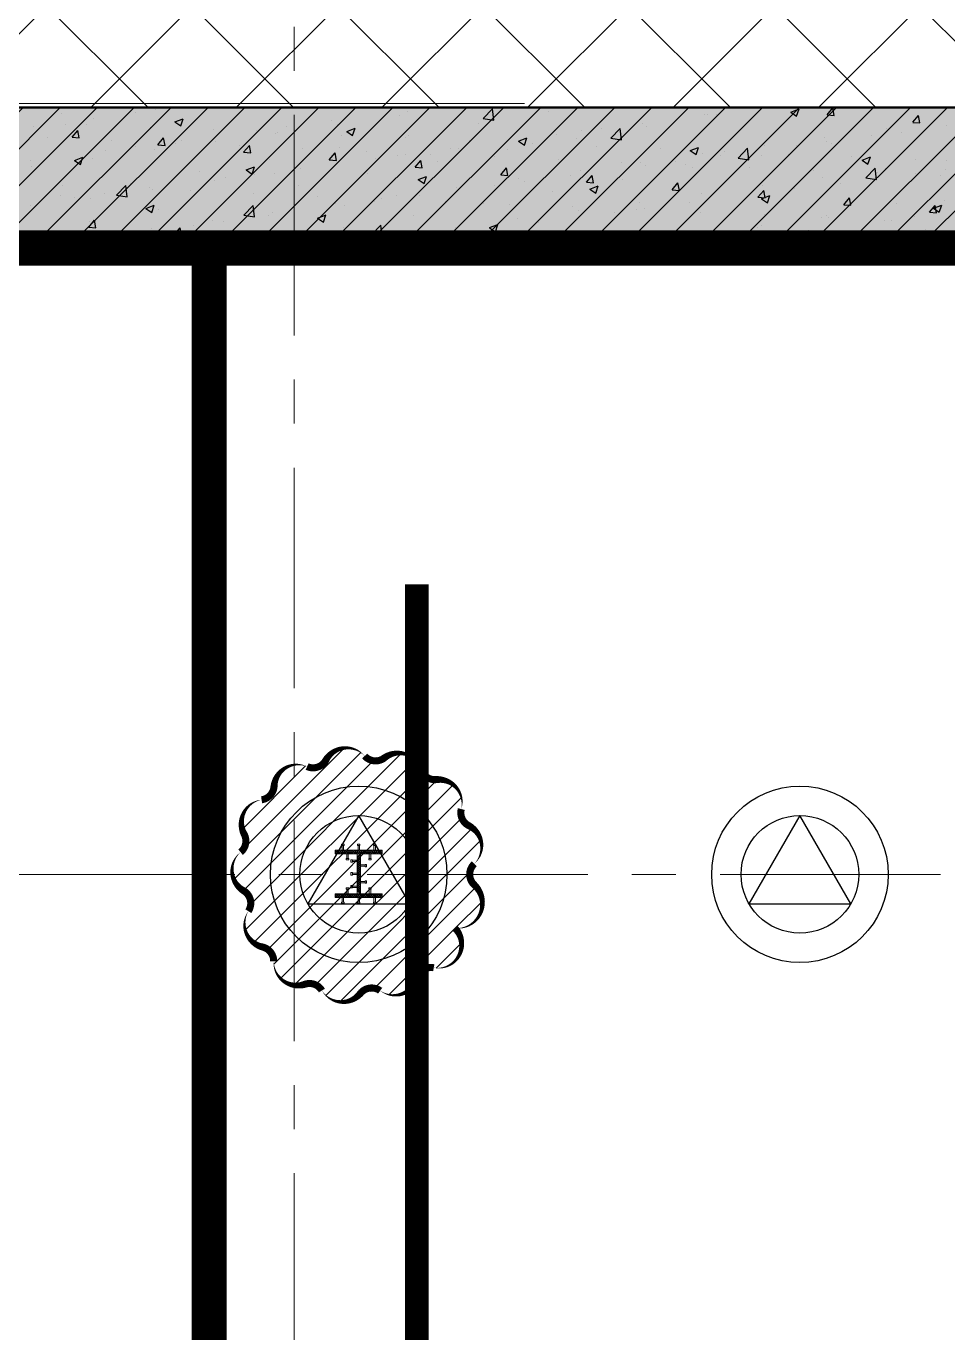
# Model space of a CAD drawing. Header units: millimetres. Extents: x -346728 to 1320345, y -537202 to -385966.
# Drawn here: x 431194 to 439029, y -420565 to -409454 of the extents above; entities that cross this region are included whole.
import ezdxf
from ezdxf.xclip import XClip

# ---------------------------------------------------------------- set-up
doc = ezdxf.new("R2010")
doc.units = ezdxf.units.MM
doc.header["$LTSCALE"] = 100
doc.header["$XCLIPFRAME"] = 2
for name, pattern in [('DASHED2', [0.375, 0.25, -0.125]), ('HIDDEN', [9.525, 6.35, -3.175]), ('X1326_GLB$0$CENTER', [2, 1.25, -0.25, 0.25, -0.25])]:
    doc.linetypes.add(name, pattern=pattern)
for name, color, linetype, lineweight in [('0 T TEXT', 7, 'Continuous', 13), ('A-giao thong', 8, 'Continuous', 15), ('KCMANH', 8, 'Continuous', 13), ('KINGPOST', 5, 'Continuous', 20), ('X1326_GLB$0$A-tim', 8, 'X1326_GLB$0$CENTER', 9)]:
    doc.layers.add(name, color=color, linetype=linetype, lineweight=lineweight)
for name, color, linetype in [('DM', 8, 'Continuous'), ('hach', 253, 'Continuous'), ('PL', 3, 'Continuous'), ('thep doc', 6, 'Continuous'), ('W2', 4, 'Continuous'), ('XR_1326_csPL$0$hach', 253, 'Continuous'), ('XR_1326_csPL$0$W2', 4, 'Continuous')]:
    doc.layers.add(name, color=color, linetype=linetype)
doc.styles.add('TOAN - FONT ARIAL', font='Arial_1.ttf', dxfattribs={"width": 0.8})
doc.dimstyles.new('KC1-5 3', dxfattribs={"dimscale": 400, "dimtxt": 2, "dimasz": 1, "dimexe": 1, "dimexo": 0, "dimgap": 0.5, "dimtad": 1, "dimdec": 0, "dimlfac": 0.041667, "dimzin": 0, "dimdsep": 46, "dimtxsty": 'TOAN - FONT ARIAL', "dimblk": 'ARCHTICK', "dimcen": 1, "dimdle": 1, "dimclrd": 7, "dimclre": 7, "dimclrt": 7, "dimadec": 0, "dimazin": 0, "dimtfac": 1, "dimtdec": 0, "dimtix": 1, "dimtmove": 2, "dimatfit": 3, "dimfxl": 750, "dimtvp": 0.833333, "dimtolj": 1, "dimtzin": 0, "dimarcsym": 0})
pattern_1 = [(45, (188543.33, 11377564.439), (-8.980256121, 8.980256121), []), (135, (188543.33, 11377564.439), (-8.980256121, -8.980256121), [])]

# ---------------------------------------------------------------- blocks, each defined once
blk = doc.blocks.new('LVL-KHUNGTEN')
blk.add_lwpolyline([(61072.9, 41092.8), (119123.5, 41092.8), (119123.5, 61.9), (61072.9, 61.9)], close=True)
blk = doc.blocks.new('_ArchTick')
at = {"color": 0, "linetype": 'ByBlock', "const_width": 0.15}
blk.add_lwpolyline([(-0.5, -0.5), (0.5, 0.5)], dxfattribs=at)
blk = doc.blocks.new('mb duong hh')
at = {"layer": '0 T TEXT', "color": 8, "linetype": 'DASHED2', "ltscale": 300}
blk.add_lwpolyline([(75940, 34596), (80501, 41668), (80491, 88861), (75484, 93868), (-20031, 93860), (-33610, 75885), (-26182, 55955), (-6300, 2612), (0, 0)], close=True, dxfattribs=at)
blk = doc.blocks.new('MB HANG RAO TAM')
h = blk.add_hatch()
h.set_pattern_fill('ANSI37', color=8, scale=7000, style=0)
h.set_pattern_definition([(45, (527887.4, 631399.9), (-618.7184, 618.7184), []), (135, (527887.4, 631399.9), (-618.7184, -618.7184), [])])
h.paths.add_polyline_path([(89794, 74797), (94796, 69797), (94804, 22611), (90246, 15544), (52523, -1634), (34324, -9922), (14325, -19029), (8025, -16417), (-19267, 56832), (-5688, 74797), (41806, 74797), (65797, 74797)], flags=16)
h.paths.add_polyline_path([(-17293, 40146), (-15160, 40938), (-12777, 34516), (-15127, 33730), (-10493, 20001), (4784, -19373), (12548, -21453), (91490, 14752), (95488, 20874), (95620, 46027), (95770, 74597), (91825, 78101), (52350, 76926), (14008, 75822), (-9259, 75871), (-23844, 71027), (-24251, 60760)])
at = {"layer": 'XR_1326_csPL$0$W2', "color": 7, "ltscale": 0.5, "elevation": 0}
blk.add_lwpolyline([(8025, -16417), (14325, -19029), (90246, 15544), (94804, 22611), (94796, 69797), (89794, 74797), (-5688, 74797), (-19267, 56832)], close=True, dxfattribs=at)
blk = doc.blocks.new('KP50')
at = {"ltscale": 0.1}
h = blk.add_hatch(color=6, dxfattribs=at)
h.dxf.hatch_style = 1
h.paths.add_polyline_path([(14, 171), (-14, 171), (-14, 142)])
h.paths.add_polyline_path([(-14, -142), (-14, -171), (14, -171)])
at = {"layer": 'KCMANH', "linetype": 'ByBlock'}
h = blk.add_hatch(dxfattribs=at)
h.set_pattern_fill('ANSI37', color=6, scale=4, style=0)
h.set_pattern_definition(pattern_1)
h.paths.add_polyline_path([(-200, 200), (-200, 171), (200, 171), (200, 200)])
h = blk.add_hatch(dxfattribs=at)
h.set_pattern_fill('ANSI37', color=6, scale=4, style=0)
h.set_pattern_definition([(45, (188728.93, 11377564.439), (-8.980256121, 8.980256121), []), (135, (188728.93, 11377564.439), (-8.980256121, -8.980256121), [])])
h.paths.add_polyline_path([(14, 171), (-14, 142), (-14, -142), (14, -171)])
h = blk.add_hatch(dxfattribs=at)
h.set_pattern_fill('ANSI37', color=6, scale=4, style=0)
h.set_pattern_definition(pattern_1)
h.paths.add_polyline_path([(-200, -171), (-200, -200), (200, -200), (200, -171)])
for p, q in [((-125, 253), (-146, 253)), ((-146, 240), (-146, 253)), ((-125, 240), (-146, 240)), ((-142, 200), (-142, 240)), ((-129, 200), (-129, 240)), ((-125, 240), (-125, 253)), ((-10, 253), (10, 253)), ((-10, 240), (-10, 253)), ((-10, 240), (10, 240)), ((-6, 200), (-6, 240)), ((6, 200), (6, 240)), ((10, 240), (10, 253)), ((125, 253), (146, 253)), ((125, 240), (125, 253)), ((125, 240), (146, 240)), ((129, 200), (129, 240)), ((142, 200), (142, 240)), ((146, 240), (146, 253)), ((-85, 131), (-106, 131)), ((-106, 131), (-106, 118)), ((-85, 118), (-106, 118)), ((-102, 171), (-102, 131)), ((-89, 171), (-89, 131)), ((-85, 131), (-85, 118)), ((-67, 100), (-67, 120)), ((-54, 120), (-67, 120)), ((-54, 100), (-54, 120)), ((-14, 116), (-54, 116)), ((85, 131), (106, 131)), ((85, 131), (85, 118)), ((85, 118), (106, 118)), ((89, 171), (89, 131)), ((102, 171), (102, 131)), ((106, 131), (106, 118)), ((-54, 100), (-67, 100)), ((-67, 10), (-67, -10)), ((-54, 10), (-67, 10)), ((-14, 104), (-54, 104)), ((-54, 10), (-54, -10)), ((-14, 6), (-54, 6)), ((14, 76), (54, 76)), ((14, 64), (54, 64)), ((54, 60), (54, 80)), ((54, 80), (67, 80)), ((54, 60), (67, 60)), ((67, 60), (67, 80)), ((-54, -10), (-67, -10)), ((-67, -100), (-67, -120)), ((-54, -100), (-67, -100)), ((-14, -6), (-54, -6)), ((-54, -100), (-54, -120)), ((-14, -104), (-54, -104)), ((14, -64), (54, -64)), ((14, -76), (54, -76)), ((54, -60), (54, -80)), ((54, -60), (67, -60)), ((54, -80), (67, -80)), ((67, -60), (67, -80)), ((-142, -200), (-142, -240)), ((-129, -200), (-129, -240)), ((-85, -118), (-106, -118)), ((-106, -131), (-106, -118)), ((-85, -131), (-106, -131)), ((-102, -171), (-102, -131)), ((-89, -171), (-89, -131)), ((-85, -131), (-85, -118)), ((-54, -120), (-67, -120)), ((-14, -116), (-54, -116)), ((-6, -200), (-6, -240)), ((6, -200), (6, -240)), ((85, -118), (106, -118)), ((85, -131), (85, -118)), ((85, -131), (106, -131)), ((89, -171), (89, -131)), ((102, -171), (102, -131)), ((106, -131), (106, -118)), ((129, -200), (129, -240)), ((142, -200), (142, -240)), ((-125, -240), (-146, -240)), ((-146, -240), (-146, -253)), ((-125, -253), (-146, -253)), ((-125, -240), (-125, -253)), ((-10, -240), (10, -240)), ((-10, -240), (-10, -253)), ((-10, -253), (10, -253)), ((10, -240), (10, -253)), ((125, -240), (146, -240)), ((125, -240), (125, -253)), ((125, -253), (146, -253)), ((146, -240), (146, -253))]:
    blk.add_line(p, q, dxfattribs=at)
at = {"layer": 'KINGPOST', "color": 6, "linetype": 'ByBlock'}
for p, q in [((-200, 200), (200, 200)), ((-200, 171), (-200, 200)), ((-200, 171), (200, 171)), ((-14, 171), (-14, -171)), ((-14, 142), (14, 171)), ((14, 171), (14, -171)), ((200, 171), (200, 200)), ((-200, -171), (200, -171)), ((-200, -171), (-200, -200)), ((-200, -200), (200, -200)), ((-14, -142), (14, -171)), ((200, -171), (200, -200))]:
    blk.add_line(p, q, dxfattribs=at)
blk.add_lwpolyline([(-14, 0), (14, 0)], dxfattribs=at)
blk = doc.blocks.new('B1 Kingpost Layout Plan1')
at = {"layer": 'KCMANH', "linetype": 'ByBlock'}
blk.add_blockref('KP50', (63425, -1896, 0), dxfattribs=at)

msp = doc.modelspace()

# ---------------------------------------------------------------- hatches: boundary and pattern name
at = {"ltscale": 0.1}
h = msp.add_hatch(color=3, dxfattribs=at)
h.dxf.hatch_style = 1
h.paths.add_polyline_path([(434035.6, -416495.4), (434006.8, -416495.4), (434006.8, -416524.2)])
h.paths.add_polyline_path([(434006.8, -416809), (434006.8, -416837.8), (434035.6, -416837.8)])
at = {"layer": 'A-giao thong', "transparency": 33554572}
h = msp.add_hatch(dxfattribs=at)
h.set_pattern_fill('ANSI31', color=256, scale=1000)
h.set_pattern_definition([(45, (395672.19, -513923.21), (-88.38835, 88.38835), [])])
edge = h.paths.add_edge_path()
edge.add_arc((434866.3, -416430.9), 200.1, 313.189, 423.189)
edge.add_arc((435012.1, -416142.4), 123.2, 165.32463, 243.189, ccw=False)
edge.add_arc((434699.1, -416060.4), 200.3, 345.32463, 455.32463)
edge.add_arc((434669.1, -415738.3), 123.2, 197.45235, 275.32463, ccw=False)
edge.add_arc((434360.6, -415835.3), 200.2, 17.45235, 127.45235)
edge.add_arc((434163.9, -415578.5), 123.2, 221.33742, 307.45235, ccw=False)
edge.add_arc((433918.8, -415794.1), 203.2, 41.33742, 151.33742)
edge.add_arc((433632.5, -415637.5), 123.2, 245.97207, 331.33742, ccw=False)
edge.add_arc((433500.8, -415933), 200.3, 65.97207, 175.97207)
edge.add_arc((433178.1, -415910.2), 123.2, 278.09941, 355.97207, ccw=False)
edge.add_arc((433223.7, -416230.5), 200.3, 98.09941, 208.09941)
edge.add_arc((432938.3, -416382.9), 123.2, -50.51419, 28.09941, ccw=False)
edge.add_arc((433144.2, -416632.8), 200.7, 129.48581, 239.48581)
edge.add_arc((432979.8, -416911.8), 123.2, -33.38585, 59.48581, ccw=False)
edge.add_arc((433249.8, -417089.7), 200.1, 146.61415, 256.61415)
edge.add_arc((433174.9, -417404.2), 123.2, -1.25134, 76.61415, ccw=False)
edge.add_arc((433498.4, -417411.3), 200.3, 178.74866, 288.74866)
edge.add_arc((433602.3, -417717.6), 123.2, 30.87684, 108.74866, ccw=False)
edge.add_arc((433879.9, -417551.6), 200.2, 210.87684, 320.87684)
edge.add_arc((434130.8, -417755.7), 123.2, 54.01227, 140.87684, ccw=False)
edge.add_arc((434322.6, -417491.7), 203.1, 234.01227, 344.01227)
edge.add_arc((434636.3, -417581.6), 123.2, 79.39644, 164.01227, ccw=False)
edge.add_arc((434695.8, -417263.6), 200.3, 259.39644, 404.1286)
edge.add_arc((434860.7, -416913.3), 212, 264.27964, 407.39823)
edge.add_arc((435087.5, -416666.6), 123.2, 133.189, 227.39823, ccw=False)
at = {"layer": 'hach'}
h = msp.add_hatch(dxfattribs=at)
h.set_pattern_fill('ANSI31', color=256, scale=70)
h.set_pattern_definition([(45, (342151.22, -508591.22), (-157.15448, 157.15448), [])])
h.paths.add_polyline_path([(362433.4, -410142.2), (348853.9, -428107.5), (376146.7, -501359), (382446.8, -503970.9), (458369.1, -469396.6), (462927.9, -462329.4), (462919.8, -415142.7), (457917.8, -410142.2)])
h.paths.add_polyline_path([(363030.6, -411342.2), (350208.3, -428305.7), (377088.8, -500450.6), (382424.3, -502662.6), (457551.5, -468450.4), (461727.8, -461976.1), (461719.7, -415639.4), (457420.9, -411342.2)], flags=16)
h = msp.add_hatch(dxfattribs=at)
h.set_pattern_fill('AR-CONC', color=256, scale=4)
h.set_pattern_definition([(50, (342151.2, -508591.2), (728.7387, -63.7563), [76.2, -838.2]), (355, (342151.2, -508591.2), (-140.9737, 764.2274), [60.96, -670.5623]), (100.45144, (342211.95, -508596.54), (587.765, 700.471), [64.76, -712.361]), (46.1842, (342151.2, -508388), (1084.316, -168.1693), [114.3, -1257.3]), (96.63556, (342241.6, -508402), (949.6165, 989.7045), [97.14, -1068.5424]), (351.18415, (342151.2, -508388), (949.6165, 989.7045), [91.44, -1005.839]), (21, (342252.8, -508438.8), (606.4576, -409.0608), [76.2, -838.2]), (326, (342252.8, -508438.8), (247.208, 736.752), [60.96, -670.56]), (71.45144, (342303.36, -508472.9), (853.6657, 327.691), [64.76, -712.3598]), (37.5, (342151.22, -508591.22), (12.3544, 338.22016), [0, -662.432, 0, -680.72, 0, -673.1]), (7.5, (342151.22, -508591.22), (267.27865, 400.7223), [0, -388.112, 0, -647.192, 0, -256.54]), (327.5, (341924.65, -508591.22), (542.3624, -22.91498), [0, -254, 0, -792.48, 0, -1051.56]), (317.5, (341823.05, -508591.2), (592.5167, 101.706), [0, -330.2, 0, -526.288, 0, -746.76])])
h.paths.add_polyline_path([(362433.4, -410142.2), (348853.9, -428107.5), (376146.7, -501359), (382446.8, -503970.9), (458369.1, -469396.6), (462927.9, -462329.4), (462919.8, -415142.7), (457917.8, -410142.2)])
h.paths.add_polyline_path([(363030.6, -411342.2), (350208.3, -428305.7), (377088.8, -500450.6), (382424.3, -502662.6), (457551.5, -468450.4), (461727.8, -461976.1), (461719.7, -415639.4), (457420.9, -411342.2)], flags=16)

# ---------------------------------------------------------------- linework, layer by layer
at = {"color": 5, "elevation": -2718.3}
msp.add_lwpolyline([(435003.2, -416576.8, 0, 60, 0.5205671), (434956.5, -416252.3, 60, 60, -0.3534527), (434892.9, -416111.2, 0, 60, 0.5205671), (434680.5, -415860.9, 60, 60, -0.3534915), (434551.6, -415775.2, 0, 60, 0.5205671), (434238.8, -415676.3, 60, 60, -0.3944899), (434071.4, -415659.9, 0, 60, 0.520567), (433740.5, -415696.6, 60, 60, -0.3907151), (433582.3, -415750, 0, 60, 0.520567), (433301, -415918.9, 60, 60, -0.3534934), (433195.5, -416032.2, 0, 60, 0.5205671), (433047, -416324.9, 60, 60, -0.3571345), (433016.7, -416478, 0, 60, 0.520567), (433042.4, -416805.7, 60, 60, -0.4289707), (433082.7, -416979.6, 0, 60, 0.520567), (433203.4, -417284.4, 60, 60, -0.3534582), (433298.1, -417406.9, 0, 60, 0.520567), (433562.8, -417601, 60, 60, -0.3534893), (433708.1, -417654.4, 0, 60, 0.5205671), (434035.3, -417678, 60, 60, -0.3982747), (434203.2, -417656, 0, 60, 0.520567), (434517.8, -417547.6, 60, 60, -0.3869502), (434658.9, -417460.5, 0, 60, 0.7314349), (434839.5, -417124.2, 0, 60, 0.7206829), (435004.1, -416757.2, 60, 60, -0.4358983)], format="xyseb", close=True, dxfattribs=at)
at = {"layer": 'PL', "elevation": -1404.9}
for points in [[(433588.1, -416916.6), (434454.2, -416916.6), (434021.2, -416166.6)], [(433588.1, -416916.6), (434454.2, -416916.6), (434021.2, -416166.6)], [(437338.1, -416916.6), (438204.2, -416916.6), (437771.2, -416166.6)], [(437338.1, -416916.6), (438204.2, -416916.6), (437771.2, -416166.6)]]:
    msp.add_lwpolyline(points, close=True, dxfattribs=at)
at = {"layer": 'PL'}
for centre, radius in [((434021.2, -416666.6, -1404.9), 750), ((434021.2, -416666.6, -1404.9), 750), ((437771.2, -416666.6, -1404.9), 750), ((437771.2, -416666.6, -1404.9), 750), ((434021.2, -416666.6, -1404.9), 500), ((434021.2, -416666.6, -1404.9), 500), ((437771.2, -416666.6, -1404.9), 500), ((437771.2, -416666.6, -1404.9), 500)]:
    msp.add_circle(centre, radius, dxfattribs=at)
at = {"layer": 'W2', "ltscale": 0.5, "elevation": -1404.9}
for points in [[(362433.4, -410142.2), (348853.9, -428107.5), (376146.7, -501359), (382446.8, -503970.9), (458369.1, -469396.6), (462927.9, -462329.4), (462919.6, -415142.1), (457917.8, -410142.2)], [(363030.6, -411342.2), (350208.3, -428305.7), (377088.8, -500450.6), (382424.3, -502662.6), (457551.5, -468450.4), (461727.8, -461976.1), (461719.7, -415639.4), (457420.9, -411342.2)]]:
    msp.add_lwpolyline(points, close=True, dxfattribs=at)
at = {"layer": 'X1326_GLB$0$A-tim', "ltscale": 15}
for p, q in [((433471.3, -398208.6, -1404.9), (433471.3, -512162.7, -1404.9)), ((341092.1, -416666.6, -1404.9), (475778.7, -416666.6, -1404.9))]:
    msp.add_line(p, q, dxfattribs=at)
at = {"layer": 'XR_1326_csPL$0$hach', "color": 250}
for p, q in [((430285.3, -411342.2, -1404.9), (431485.3, -410142.2, -1404.9)), ((430599.6, -411342.2, -1404.9), (431799.6, -410142.2, -1404.9)), ((430913.9, -411342.2, -1404.9), (432113.9, -410142.2, -1404.9)), ((431228.3, -411342.2, -1404.9), (432428.3, -410142.2, -1404.9)), ((431496.9, -410197, -1404.9), (431496.9, -410197, -1404.9)), ((431542.6, -411342.2, -1404.9), (432742.6, -410142.2, -1404.9)), ((431856.9, -411342.2, -1404.9), (433056.9, -410142.2, -1404.9)), ((432119.2, -410186.5, -1404.9), (432119.2, -410186.5, -1404.9)), ((432171.2, -411342.2, -1404.9), (433371.2, -410142.2, -1404.9)), ((432294.4, -410164.1, -1404.9), (432294.4, -410164.1, -1404.9)), ((432485.5, -411342.2, -1404.9), (433685.5, -410142.2, -1404.9)), ((432799.8, -411342.2, -1404.9), (433999.8, -410142.2, -1404.9)), ((433114.1, -411342.2, -1404.9), (434314.1, -410142.2, -1404.9)), ((433428.4, -411342.2, -1404.9), (434628.4, -410142.2, -1404.9)), ((433742.7, -411342.2, -1404.9), (434942.7, -410142.2, -1404.9)), ((434057, -411342.2, -1404.9), (435257, -410142.2, -1404.9)), ((434366.2, -410218, -1404.9), (434366.2, -410218, -1404.9)), ((434371.3, -411342.2, -1404.9), (435571.3, -410142.2, -1404.9)), ((434432.9, -410176, -1404.9), (434432.9, -410176, -1404.9)), ((434685.7, -411342.2, -1404.9), (435885.7, -410142.2, -1404.9)), ((434687.2, -410142.5, -1404.9), (434687.2, -410142.5, -1404.9)), ((434879.4, -410152.9, -1404.9), (434879.4, -410152.9, -1404.9)), ((435000, -411342.2, -1404.9), (436200, -410142.2, -1404.9)), ((435078.9, -410239.1, -1404.9), (435158.1, -410156.6, -1404.9)), ((435169.3, -410253.1, -1404.9), (435158.1, -410156.6, -1404.9)), ((435314.3, -411342.2, -1404.9), (436514.3, -410142.2, -1404.9)), ((435628.6, -411342.2, -1404.9), (436828.6, -410142.2, -1404.9)), ((435632.4, -410182.4, -1404.9), (435632.4, -410182.4, -1404.9)), ((435942.9, -411342.2, -1404.9), (437142.9, -410142.2, -1404.9)), ((436257.2, -411342.2, -1404.9), (437457.2, -410142.2, -1404.9)), ((436571.5, -411342.2, -1404.9), (437771.5, -410142.2, -1404.9)), ((436885.8, -411342.2, -1404.9), (438085.8, -410142.2, -1404.9)), ((436957.3, -410202.2, -1404.9), (436957.3, -410202.2, -1404.9)), ((436981.5, -410206, -1404.9), (436981.5, -410206, -1404.9)), ((437060.9, -410202.1, -1404.9), (437060.9, -410202.1, -1404.9)), ((437200.1, -411342.2, -1404.9), (438400.1, -410142.2, -1404.9)), ((437273.7, -410144.4, -1404.9), (437275.6, -410142.2, -1404.9)), ((437273.7, -410144.4, -1404.9), (437334.4, -410149.8, -1404.9)), ((437334.4, -410149.8, -1404.9), (437333, -410142.2, -1404.9)), ((437366.3, -410155.3, -1404.9), (437366.3, -410155.3, -1404.9)), ((437514.4, -411342.2, -1404.9), (438714.4, -410142.2, -1404.9)), ((437692.7, -410184.6, -1404.9), (437743.3, -410218.7, -1404.9)), ((437692.8, -410184.5, -1404.9), (437763.9, -410157.2, -1404.9)), ((437743.3, -410218.7, -1404.9), (437763.9, -410157.3, -1404.9)), ((437828.7, -411342.2, -1404.9), (439028.7, -410142.2, -1404.9)), ((438002.4, -410208.2, -1404.9), (438051.4, -410149.8, -1404.9)), ((438002.4, -410208.2, -1404.9), (438063.1, -410213.5, -1404.9)), ((438063.1, -410213.5, -1404.9), (438051.3, -410149.8, -1404.9)), ((438143.1, -411342.2, -1404.9), (439343.1, -410142.2, -1404.9)), ((438457.4, -411342.2, -1404.9), (439657.4, -410142.2, -1404.9)), ((438731.1, -410271.9, -1404.9), (438780.1, -410213.6, -1404.9)), ((438771.7, -411342.2, -1404.9), (439971.7, -410142.2, -1404.9)), ((438791.8, -410277.3, -1404.9), (438780.1, -410213.6, -1404.9)), ((431253.5, -410305.3, -1404.9), (431253.5, -410305.3, -1404.9)), ((431526.7, -410288.2, -1404.9), (431526.7, -410288.2, -1404.9)), ((431704.8, -410290.5, -1404.9), (431704.8, -410290.5, -1404.9)), ((431766.7, -410240.2, -1404.9), (431766.7, -410240.2, -1404.9)), ((432247.2, -410313.4, -1404.9), (432247.2, -410313.4, -1404.9)), ((432458.7, -410268.1, -1404.9), (432529.9, -410240.8, -1404.9)), ((432458.7, -410268.2, -1404.9), (432509.2, -410302.3, -1404.9)), ((432509.2, -410302.3, -1404.9), (432529.8, -410240.9, -1404.9)), ((433406.4, -410311.1, -1404.9), (433406.4, -410311.1, -1404.9)), ((433791.2, -410260.5, -1404.9), (433791.2, -410260.5, -1404.9)), ((433844.6, -410289.5, -1404.9), (433844.6, -410289.5, -1404.9)), ((433918.9, -410349.4, -1404.9), (433990, -410322.1, -1404.9)), ((433969.3, -410383.6, -1404.9), (433989.9, -410322.2, -1404.9)), ((435039.9, -410284.1, -1404.9), (435039.9, -410284.1, -1404.9)), ((435078.9, -410239.1, -1404.9), (435169.3, -410253.1, -1404.9)), ((436085.5, -410324, -1404.9), (436085.5, -410324, -1404.9)), ((436163.3, -410407.3, -1404.9), (436242.4, -410324.8, -1404.9)), ((436253.6, -410421.3, -1404.9), (436242.4, -410324.8, -1404.9)), ((436429.6, -410278.4, -1404.9), (436429.6, -410278.4, -1404.9)), ((436468.3, -410303.8, -1404.9), (436468.3, -410303.8, -1404.9)), ((436727.2, -410239.5, -1404.9), (436727.2, -410239.5, -1404.9)), ((438507.5, -410327.7, -1404.9), (438507.5, -410327.7, -1404.9)), ((438731.1, -410272, -1404.9), (438791.9, -410277.3, -1404.9)), ((439021.5, -410303, -1404.9), (439021.5, -410303, -1404.9)), ((431376.7, -410404, -1404.9), (431376.7, -410404, -1404.9)), ((431584.7, -410398.6, -1404.9), (431633.7, -410340.2, -1404.9)), ((431584.7, -410398.6, -1404.9), (431645.5, -410403.9, -1404.9)), ((431645.4, -410403.9, -1404.9), (431633.7, -410340.2, -1404.9)), ((431919.1, -410426.9, -1404.9), (431919.1, -410426.9, -1404.9)), ((432313.5, -410462.4, -1404.9), (432362.5, -410404, -1404.9)), ((432374.2, -410467.7, -1404.9), (432362.4, -410404, -1404.9)), ((432510.4, -410429.1, -1404.9), (432510.4, -410429.1, -1404.9)), ((432789.6, -410336.3, -1404.9), (432789.6, -410336.3, -1404.9)), ((432803.7, -410430.7, -1404.9), (432803.7, -410430.7, -1404.9)), ((433152.1, -410344.6, -1404.9), (433152.1, -410344.6, -1404.9)), ((433316.9, -410365.7, -1404.9), (433316.9, -410365.7, -1404.9)), ((433331.9, -410359.2, -1404.9), (433331.9, -410359.2, -1404.9)), ((433874.3, -410382.1, -1404.9), (433874.3, -410382.1, -1404.9)), ((433918.8, -410349.5, -1404.9), (433969.3, -410383.6, -1404.9)), ((434416.6, -410405, -1404.9), (434416.6, -410405, -1404.9)), ((434447.3, -410385.9, -1404.9), (434447.3, -410385.9, -1404.9)), ((434959, -410428, -1404.9), (434959, -410428, -1404.9)), ((435378.9, -410430.9, -1404.9), (435429.5, -410465, -1404.9)), ((435379, -410430.8, -1404.9), (435450.1, -410403.5, -1404.9)), ((435394.7, -410415, -1404.9), (435394.7, -410415, -1404.9)), ((435429.5, -410465, -1404.9), (435450.1, -410403.6, -1404.9)), ((435446.4, -410408.1, -1404.9), (435446.4, -410408.1, -1404.9)), ((435700.7, -410374.6, -1404.9), (435700.7, -410374.6, -1404.9)), ((435875.8, -410405.5, -1404.9), (435875.8, -410405.5, -1404.9)), ((435916.4, -410343.5, -1404.9), (435916.4, -410343.5, -1404.9)), ((436163.3, -410407.3, -1404.9), (436253.6, -410421.3, -1404.9)), ((437979.8, -410403.9, -1404.9), (437979.8, -410403.9, -1404.9)), ((437995, -410438.1, -1404.9), (437995, -410438.1, -1404.9)), ((438379.8, -410387.4, -1404.9), (438379.8, -410387.4, -1404.9)), ((438633.9, -410354.3, -1404.9), (438633.9, -410354.3, -1404.9)), ((431871.3, -410513.2, -1404.9), (431871.3, -410513.2, -1404.9)), ((432125.6, -410479.8, -1404.9), (432125.6, -410479.8, -1404.9)), ((432282, -410502.3, -1404.9), (432282, -410502.3, -1404.9)), ((432313.5, -410462.4, -1404.9), (432374.2, -410467.7, -1404.9)), ((432461.4, -410449.9, -1404.9), (432461.4, -410449.9, -1404.9)), ((433003.8, -410472.8, -1404.9), (433003.8, -410472.8, -1404.9)), ((433042.2, -410526.1, -1404.9), (433091.2, -410467.8, -1404.9)), ((433042.2, -410526.1, -1404.9), (433102.9, -410531.4, -1404.9)), ((433102.9, -410531.4, -1404.9), (433091.2, -410467.8, -1404.9)), ((433546.1, -410495.7, -1404.9), (433546.1, -410495.7, -1404.9)), ((433770.9, -410589.9, -1404.9), (433819.9, -410531.5, -1404.9)), ((433831.7, -410595.2, -1404.9), (433819.9, -410531.5, -1404.9)), ((433854.8, -410487.6, -1404.9), (433854.8, -410487.6, -1404.9)), ((434088.5, -410518.6, -1404.9), (434088.5, -410518.6, -1404.9)), ((434353.9, -410556.2, -1404.9), (434353.9, -410556.2, -1404.9)), ((434419.9, -410543.2, -1404.9), (434419.9, -410543.2, -1404.9)), ((434630.9, -410541.5, -1404.9), (434630.9, -410541.5, -1404.9)), ((434804.7, -410492.6, -1404.9), (434804.7, -410492.6, -1404.9)), ((434867, -410491.2, -1404.9), (434867, -410491.2, -1404.9)), ((435283.3, -410507.2, -1404.9), (435283.3, -410507.2, -1404.9)), ((435501.4, -410450.9, -1404.9), (435501.4, -410450.9, -1404.9)), ((436043.7, -410473.8, -1404.9), (436043.7, -410473.8, -1404.9)), ((436586.1, -410496.7, -1404.9), (436586.1, -410496.7, -1404.9)), ((436839.1, -410512.2, -1404.9), (436910.2, -410484.9, -1404.9)), ((436839.1, -410512.3, -1404.9), (436889.6, -410546.4, -1404.9)), ((436889.6, -410546.4, -1404.9), (436910.2, -410485, -1404.9)), ((436944.9, -410540.5, -1404.9), (436944.9, -410540.5, -1404.9)), ((437099, -410556.1, -1404.9), (437099, -410556.1, -1404.9)), ((437128.5, -410519.6, -1404.9), (437128.5, -410519.6, -1404.9)), ((437247.6, -410575.4, -1404.9), (437326.7, -410493, -1404.9)), ((437337.9, -410589.5, -1404.9), (437326.7, -410493, -1404.9)), ((437466.6, -410468.9, -1404.9), (437466.6, -410468.9, -1404.9)), ((437670.8, -410542.5, -1404.9), (437670.8, -410542.5, -1404.9)), ((437740.7, -410471.6, -1404.9), (437740.7, -410471.6, -1404.9)), ((438041.4, -410456, -1404.9), (438041.4, -410456, -1404.9)), ((431229.6, -410597.7, -1404.9), (431229.6, -410597.7, -1404.9)), ((431241.1, -410643.5, -1404.9), (431241.1, -410643.5, -1404.9)), ((431605, -410595.9, -1404.9), (431655.6, -410630, -1404.9)), ((431605.1, -410595.8, -1404.9), (431676.2, -410568.5, -1404.9)), ((431655.6, -410630, -1404.9), (431676.2, -410568.6, -1404.9)), ((431754.3, -410578.5, -1404.9), (431754.3, -410578.5, -1404.9)), ((433065.2, -410677.1, -1404.9), (433136.3, -410649.8, -1404.9)), ((433115.7, -410711.3, -1404.9), (433136.3, -410649.9, -1404.9)), ((433262.3, -410589.3, -1404.9), (433262.3, -410589.3, -1404.9)), ((433523.9, -410661.2, -1404.9), (433523.9, -410661.2, -1404.9)), ((433770.9, -410589.9, -1404.9), (433831.7, -410595.2, -1404.9)), ((433832.2, -410627.7, -1404.9), (433832.2, -410627.7, -1404.9)), ((434165.6, -410576.7, -1404.9), (434165.6, -410576.7, -1404.9)), ((434499.7, -410653.6, -1404.9), (434548.7, -410595.3, -1404.9)), ((434499.7, -410653.6, -1404.9), (434560.4, -410659, -1404.9)), ((434560.4, -410659, -1404.9), (434548.6, -410595.3, -1404.9)), ((434690.8, -410608.9, -1404.9), (434690.8, -410608.9, -1404.9)), ((435173.2, -410564.4, -1404.9), (435173.2, -410564.4, -1404.9)), ((435228.4, -410717.4, -1404.9), (435277.4, -410659, -1404.9)), ((435289.1, -410722.7, -1404.9), (435277.4, -410659, -1404.9)), ((435715.6, -410587.3, -1404.9), (435715.6, -410587.3, -1404.9)), ((436257.9, -410610.3, -1404.9), (436257.9, -410610.3, -1404.9)), ((436417.2, -410616.6, -1404.9), (436417.2, -410616.6, -1404.9)), ((436459.9, -410640.2, -1404.9), (436459.9, -410640.2, -1404.9)), ((436714.2, -410606.7, -1404.9), (436714.2, -410606.7, -1404.9)), ((436800.3, -410633.2, -1404.9), (436800.3, -410633.2, -1404.9)), ((436856.4, -410659.4, -1404.9), (436856.4, -410659.4, -1404.9)), ((437247.6, -410575.4, -1404.9), (437337.9, -410589.5, -1404.9)), ((437342.7, -410656.1, -1404.9), (437342.7, -410656.1, -1404.9)), ((437448.9, -410557.7, -1404.9), (437448.9, -410557.7, -1404.9)), ((438213.2, -410565.4, -1404.9), (438213.2, -410565.4, -1404.9)), ((438299.2, -410593.5, -1404.9), (438370.4, -410566.2, -1404.9)), ((438299.2, -410593.7, -1404.9), (438349.7, -410627.7, -1404.9)), ((438331.9, -410743.6, -1404.9), (438411, -410661.1, -1404.9)), ((438349.7, -410627.7, -1404.9), (438370.3, -410566.3, -1404.9)), ((438422.2, -410757.6, -1404.9), (438411, -410661.1, -1404.9)), ((438495.1, -410665.9, -1404.9), (438495.1, -410665.9, -1404.9)), ((438755.5, -410588.4, -1404.9), (438755.5, -410588.4, -1404.9)), ((439016.8, -410594.4, -1404.9), (439016.8, -410594.4, -1404.9)), ((432669.8, -410691, -1404.9), (432669.8, -410691, -1404.9)), ((432791.3, -410769, -1404.9), (432791.3, -410769, -1404.9)), ((432884.8, -410745.3, -1404.9), (432884.8, -410745.3, -1404.9)), ((433065.1, -410677.2, -1404.9), (433115.7, -410711.3, -1404.9)), ((433139.1, -410711.9, -1404.9), (433139.1, -410711.9, -1404.9)), ((433304.5, -410703.9, -1404.9), (433304.5, -410703.9, -1404.9)), ((434098.3, -410710.6, -1404.9), (434098.3, -410710.6, -1404.9)), ((434525.3, -410758.5, -1404.9), (434596.4, -410731.2, -1404.9)), ((434525.3, -410758.6, -1404.9), (434575.8, -410792.7, -1404.9)), ((434575.8, -410792.7, -1404.9), (434596.4, -410731.3, -1404.9)), ((435228.4, -410717.4, -1404.9), (435289.2, -410722.7, -1404.9)), ((435382.4, -410753.2, -1404.9), (435382.4, -410753.2, -1404.9)), ((435433.4, -410775.3, -1404.9), (435433.4, -410775.3, -1404.9)), ((435818.2, -410724.7, -1404.9), (435818.2, -410724.7, -1404.9)), ((435904, -410681.7, -1404.9), (435904, -410681.7, -1404.9)), ((435957.2, -410781.2, -1404.9), (436006.1, -410722.8, -1404.9)), ((436017.9, -410786.5, -1404.9), (436006.1, -410722.8, -1404.9)), ((436263.8, -410761.1, -1404.9), (436263.8, -410761.1, -1404.9)), ((437885, -410679, -1404.9), (437885, -410679, -1404.9)), ((437967.4, -410742.1, -1404.9), (437967.4, -410742.1, -1404.9)), ((438331.9, -410743.6, -1404.9), (438422.2, -410757.6, -1404.9)), ((438427.4, -410701.9, -1404.9), (438427.4, -410701.9, -1404.9)), ((438754.2, -410703.7, -1404.9), (438754.2, -410703.7, -1404.9)), ((438969.8, -410724.8, -1404.9), (438969.8, -410724.8, -1404.9)), ((439008.5, -410670.2, -1404.9), (439008.5, -410670.2, -1404.9)), ((431502.7, -410806.9, -1404.9), (431502.7, -410806.9, -1404.9)), ((431858.3, -410880.5, -1404.9), (431858.3, -410880.5, -1404.9)), ((431960.7, -410892.5, -1404.9), (432039.8, -410810, -1404.9)), ((432051.1, -410906.5, -1404.9), (432039.8, -410810, -1404.9)), ((432045.1, -410829.8, -1404.9), (432045.1, -410829.8, -1404.9)), ((432077.3, -410792.7, -1404.9), (432077.3, -410792.7, -1404.9)), ((432243.1, -410829.8, -1404.9), (432243.1, -410829.8, -1404.9)), ((432269.7, -410840.5, -1404.9), (432269.7, -410840.5, -1404.9)), ((432587.4, -410852.7, -1404.9), (432587.4, -410852.7, -1404.9)), ((433129.8, -410875.7, -1404.9), (433129.8, -410875.7, -1404.9)), ((433505.8, -410812.3, -1404.9), (433505.8, -410812.3, -1404.9)), ((434854.7, -410829.4, -1404.9), (434854.7, -410829.4, -1404.9)), ((435179.1, -410808.8, -1404.9), (435179.1, -410808.8, -1404.9)), ((435671.3, -410862.8, -1404.9), (435671.3, -410862.8, -1404.9)), ((435957.2, -410781.2, -1404.9), (436017.9, -410786.5, -1404.9)), ((435985.4, -410839.9, -1404.9), (436056.6, -410812.6, -1404.9)), ((435985.4, -410840, -1404.9), (436035.9, -410874.1, -1404.9)), ((436035.9, -410874.1, -1404.9), (436056.5, -410812.7, -1404.9)), ((436685.9, -410844.9, -1404.9), (436734.9, -410786.5, -1404.9)), ((436685.9, -410844.9, -1404.9), (436746.6, -410850.2, -1404.9)), ((436746.6, -410850.2, -1404.9), (436734.8, -410786.5, -1404.9)), ((436932.6, -410878.7, -1404.9), (436932.6, -410878.7, -1404.9)), ((437414.6, -410908.7, -1404.9), (437463.6, -410850.3, -1404.9)), ((437454.2, -410807.1, -1404.9), (437454.2, -410807.1, -1404.9)), ((437475.3, -410914, -1404.9), (437463.6, -410850.3, -1404.9)), ((437473.4, -410872.3, -1404.9), (437473.4, -410872.3, -1404.9)), ((437727.7, -410838.8, -1404.9), (437727.7, -410838.8, -1404.9)), ((438112.5, -410788.2, -1404.9), (438112.5, -410788.2, -1404.9)), ((431228.8, -410981.7, -1404.9), (431228.8, -410981.7, -1404.9)), ((431484.8, -410894.4, -1404.9), (431484.8, -410894.4, -1404.9)), ((431604, -410914, -1404.9), (431604, -410914, -1404.9)), ((431742, -410916.7, -1404.9), (431742, -410916.7, -1404.9)), ((431960.7, -410892.5, -1404.9), (432051.1, -410906.5, -1404.9)), ((432211.5, -411004.8, -1404.9), (432282.7, -410977.5, -1404.9)), ((432262, -411039, -1404.9), (432282.6, -410977.6, -1404.9)), ((432913.2, -410914.1, -1404.9), (432913.2, -410914.1, -1404.9)), ((433045, -411060.6, -1404.9), (433124.1, -410978.2, -1404.9)), ((433135.4, -411074.7, -1404.9), (433124.1, -410978.2, -1404.9)), ((433672.1, -410898.6, -1404.9), (433672.1, -410898.6, -1404.9)), ((433819.8, -410966, -1404.9), (433819.8, -410966, -1404.9)), ((433898.3, -410977.4, -1404.9), (433898.3, -410977.4, -1404.9)), ((434152.6, -410944, -1404.9), (434152.6, -410944, -1404.9)), ((434214.5, -410921.5, -1404.9), (434214.5, -410921.5, -1404.9)), ((434341.5, -410894.4, -1404.9), (434341.5, -410894.4, -1404.9)), ((434537.4, -410893.3, -1404.9), (434537.4, -410893.3, -1404.9)), ((434756.9, -410944.4, -1404.9), (434756.9, -410944.4, -1404.9)), ((435078.8, -410964.5, -1404.9), (435078.8, -410964.5, -1404.9)), ((435299.2, -410967.3, -1404.9), (435299.2, -410967.3, -1404.9)), ((435841.6, -410990.2, -1404.9), (435841.6, -410990.2, -1404.9)), ((436404.9, -410954.9, -1404.9), (436404.9, -410954.9, -1404.9)), ((436831.7, -410956.8, -1404.9), (436831.7, -410956.8, -1404.9)), ((437414.6, -410908.7, -1404.9), (437475.4, -410914, -1404.9)), ((437445.5, -410921.3, -1404.9), (437496, -410955.4, -1404.9)), ((437445.6, -410921.2, -1404.9), (437516.7, -410893.9, -1404.9)), ((437496.1, -410955.4, -1404.9), (437516.7, -410894, -1404.9)), ((438143.4, -410972.4, -1404.9), (438192.4, -410914, -1404.9)), ((438143.4, -410972.4, -1404.9), (438204.1, -410977.7, -1404.9)), ((438204.1, -410977.7, -1404.9), (438192.3, -410914.1, -1404.9)), ((438592, -410960.5, -1404.9), (438592, -410960.5, -1404.9)), ((438872.1, -411036.2, -1404.9), (438921.1, -410977.8, -1404.9)), ((438905.7, -411002.6, -1404.9), (438976.8, -410975.3, -1404.9)), ((438932.8, -411041.5, -1404.9), (438921.1, -410977.8, -1404.9)), ((438956.2, -411036.8, -1404.9), (438976.8, -410975.4, -1404.9)), ((439004.4, -410932.6, -1404.9), (439004.4, -410932.6, -1404.9)), ((431725.7, -411162.8, -1404.9), (431774.7, -411104.5, -1404.9)), ((431786.4, -411168.2, -1404.9), (431774.7, -411104.5, -1404.9)), ((432211.5, -411004.9, -1404.9), (432262, -411039, -1404.9)), ((432320.7, -411015.8, -1404.9), (432320.7, -411015.8, -1404.9)), ((432779, -411107.2, -1404.9), (432779, -411107.2, -1404.9)), ((432871.9, -411112.6, -1404.9), (432871.9, -411112.6, -1404.9)), ((433045, -411060.6, -1404.9), (433135.4, -411074.7, -1404.9)), ((433256.6, -411061.9, -1404.9), (433256.6, -411061.9, -1404.9)), ((433292.1, -411042.1, -1404.9), (433292.1, -411042.1, -1404.9)), ((433671.6, -411086.2, -1404.9), (433742.8, -411058.9, -1404.9)), ((433671.6, -411086.3, -1404.9), (433722.1, -411120.4, -1404.9)), ((433722.1, -411120.4, -1404.9), (433742.7, -411059, -1404.9)), ((434486.3, -411066.2, -1404.9), (434486.3, -411066.2, -1404.9)), ((435370, -411091.4, -1404.9), (435370, -411091.4, -1404.9)), ((435891.7, -411019.9, -1404.9), (435891.7, -411019.9, -1404.9)), ((436192.6, -411040.9, -1404.9), (436192.6, -411040.9, -1404.9)), ((436384, -411013.1, -1404.9), (436384, -411013.1, -1404.9)), ((436446.9, -411007.4, -1404.9), (436446.9, -411007.4, -1404.9)), ((436926.3, -411036.1, -1404.9), (436926.3, -411036.1, -1404.9)), ((437468.7, -411059, -1404.9), (437468.7, -411059, -1404.9)), ((437955.1, -411080.3, -1404.9), (437955.1, -411080.3, -1404.9)), ((437999.5, -411062.2, -1404.9), (437999.5, -411062.2, -1404.9)), ((438011, -411081.9, -1404.9), (438011, -411081.9, -1404.9)), ((438482.7, -411004.1, -1404.9), (438482.7, -411004.1, -1404.9)), ((438486.9, -411104.4, -1404.9), (438486.9, -411104.4, -1404.9)), ((438553.4, -411104.8, -1404.9), (438553.4, -411104.8, -1404.9)), ((438741.3, -411070.9, -1404.9), (438741.3, -411070.9, -1404.9)), ((438872.1, -411036.2, -1404.9), (438932.8, -411041.5, -1404.9)), ((438905.6, -411002.7, -1404.9), (438956.2, -411036.8, -1404.9)), ((431725.7, -411162.8, -1404.9), (431786.4, -411168.2, -1404.9)), ((431728.2, -411117.5, -1404.9), (431728.2, -411117.5, -1404.9)), ((432257.3, -411178.7, -1404.9), (432257.3, -411178.7, -1404.9)), ((432454.4, -411226.6, -1404.9), (432503.4, -411168.2, -1404.9)), ((432515.1, -411231.9, -1404.9), (432503.4, -411168.2, -1404.9)), ((432617.5, -411146.1, -1404.9), (432617.5, -411146.1, -1404.9)), ((433893.8, -411167.9, -1404.9), (433893.8, -411167.9, -1404.9)), ((434129.3, -411228.8, -1404.9), (434208.5, -411146.3, -1404.9)), ((434219.7, -411242.8, -1404.9), (434208.5, -411146.3, -1404.9)), ((434842.3, -411167.6, -1404.9), (434842.3, -411167.6, -1404.9)), ((434911.8, -411209.5, -1404.9), (434911.8, -411209.5, -1404.9)), ((435131.7, -411167.7, -1404.9), (435182.3, -411201.8, -1404.9)), ((435131.8, -411167.6, -1404.9), (435202.9, -411140.3, -1404.9)), ((435166.2, -411176.1, -1404.9), (435166.2, -411176.1, -1404.9)), ((435182.3, -411201.8, -1404.9), (435202.9, -411140.4, -1404.9)), ((435550.9, -411125.4, -1404.9), (435550.9, -411125.4, -1404.9)), ((436591.9, -411248.9, -1404.9), (436663, -411221.6, -1404.9)), ((436642.4, -411283.1, -1404.9), (436663, -411221.7, -1404.9)), ((436920.2, -411216.9, -1404.9), (436920.2, -411216.9, -1404.9)), ((437406.9, -411163.9, -1404.9), (437406.9, -411163.9, -1404.9)), ((437441.9, -411145.4, -1404.9), (437441.9, -411145.4, -1404.9)), ((437845.3, -411188.9, -1404.9), (437845.3, -411188.9, -1404.9)), ((438835.4, -411183.5, -1404.9), (438835.4, -411183.5, -1404.9)), ((431216.4, -411319.9, -1404.9), (431216.4, -411319.9, -1404.9)), ((431304.8, -411326.1, -1404.9), (431304.8, -411326.1, -1404.9)), ((431336.7, -411314.7, -1404.9), (431336.7, -411314.7, -1404.9)), ((431357.8, -411332.6, -1404.9), (431371.9, -411342.2, -1404.9)), ((431357.9, -411332.5, -1404.9), (431429, -411305.2, -1404.9)), ((431416.6, -411342.2, -1404.9), (431429, -411305.3, -1404.9)), ((431591.1, -411281.2, -1404.9), (431591.1, -411281.2, -1404.9)), ((431729.6, -411254.9, -1404.9), (431729.6, -411254.9, -1404.9)), ((431975.9, -411230.5, -1404.9), (431975.9, -411230.5, -1404.9)), ((432454.4, -411226.6, -1404.9), (432515.2, -411231.9, -1404.9)), ((433183.2, -411290.4, -1404.9), (433232.2, -411232, -1404.9)), ((433183.2, -411290.4, -1404.9), (433243.9, -411295.7, -1404.9)), ((433243.9, -411295.7, -1404.9), (433232.1, -411232, -1404.9)), ((433301.3, -411269.6, -1404.9), (433301.3, -411269.6, -1404.9)), ((433807.5, -411304.2, -1404.9), (433807.5, -411304.2, -1404.9)), ((433922, -411342.2, -1404.9), (433960.9, -411295.7, -1404.9)), ((433969.4, -411342.2, -1404.9), (433960.9, -411295.7, -1404.9)), ((434129.3, -411228.8, -1404.9), (434219.7, -411242.8, -1404.9)), ((434270.2, -411294, -1404.9), (434270.2, -411294, -1404.9)), ((434329.1, -411232.7, -1404.9), (434329.1, -411232.7, -1404.9)), ((435266.2, -411342.2, -1404.9), (435292.8, -411314.5, -1404.9)), ((435296, -411342.2, -1404.9), (435292.8, -411314.5, -1404.9)), ((436392.5, -411293.1, -1404.9), (436392.5, -411293.1, -1404.9)), ((436591.8, -411249, -1404.9), (436642.4, -411283.1, -1404.9)), ((436814.4, -411265.6, -1404.9), (436814.4, -411265.6, -1404.9)), ((437206.1, -411273, -1404.9), (437206.1, -411273, -1404.9)), ((437460.5, -411239.5, -1404.9), (437460.5, -411239.5, -1404.9)), ((438052, -411330.3, -1404.9), (438123.2, -411303, -1404.9)), ((438052, -411330.4, -1404.9), (438069.4, -411342.2, -1404.9)), ((438110, -411342.2, -1404.9), (438123.1, -411303.1, -1404.9)), ((438242.9, -411285.3, -1404.9), (438242.9, -411285.3, -1404.9)), ((438992, -411270.8, -1404.9), (438992, -411270.8, -1404.9))]:
    msp.add_line(p, q, dxfattribs=at)
at = {"layer": 'XR_1326_csPL$0$W2', "color": 7, "ltscale": 0.5}
for p, q in [((457917.8, -410142.2, -1404.9), (362433.4, -410142.2, -1404.9)), ((457420.9, -411342.2, -1404.9), (363030.6, -411342.2, -1404.9))]:
    msp.add_line(p, q, dxfattribs=at)

# ---------------------------------------------------------------- block references
at = {"extrusion": (0.00597, -2.28885e-18, 0.999982), "xscale": 3.385207865094198, "yscale": 3.385207865094198, "zscale": 3.385207865094198}
msp.add_blockref('LVL-KHUNGTEN', (112985.2, -525073.6, 1027.7), dxfattribs=at)
ref = msp.add_blockref('mb duong hh', (382446.7, -503978, 0))
XClip(ref).set_block_clipping_path([(-58962.6888090824, -15358.4345334051), (108047.3313388755, 114603.0144500207)])

# ---------------------------------------------------------------- leaders
at = {"layer": 'KCMANH', "color": 5}
msp.add_leader([(413005.8, -413974.4, -1404.9), (416213.4, -406167.6, -1404.9), (432943.8, -406164.6, -1404.9)], dimstyle='KC1-5 3', override={"dimasz": 3, "dimgap": 0.5, "dimtad": 0}, dxfattribs=at)

# ---------------------------------------------------------------- next in the draw order: block references
msp.add_blockref('MB HANG RAO TAM', (368121.2, -484948.9, 0))

# ---------------------------------------------------------------- next in the draw order: linework, layer by layer
at = {"layer": 'DM', "color": 7, "linetype": 'HIDDEN'}
msp.add_line((406870.9, -411339.8, -1404.9), (457420.5, -411339.8, -1404.9), dxfattribs=at)
at = {"layer": 'DM', "color": 7, "linetype": 'HIDDEN', "const_width": 300, "elevation": -1404.9}
for points in [[(406870.9, -411339.8), (457420.5, -411339.8), (461719.3, -415637), (461719.3, -444604.3)], [(432749.4, -411339.8), (432749.4, -444604.3)]]:
    msp.add_lwpolyline(points, dxfattribs=at)
at = {"layer": 'thep doc', "const_width": 200, "elevation": -3876.7}
msp.add_lwpolyline([(434514.6, -441691.1), (434514.6, -414199.8)], dxfattribs=at)

# ---------------------------------------------------------------- next in the draw order: block references
msp.add_blockref('B1 Kingpost Layout Plan1', (370596.3, -414766, -1404.9))

doc.saveas('drawing.dxf')
